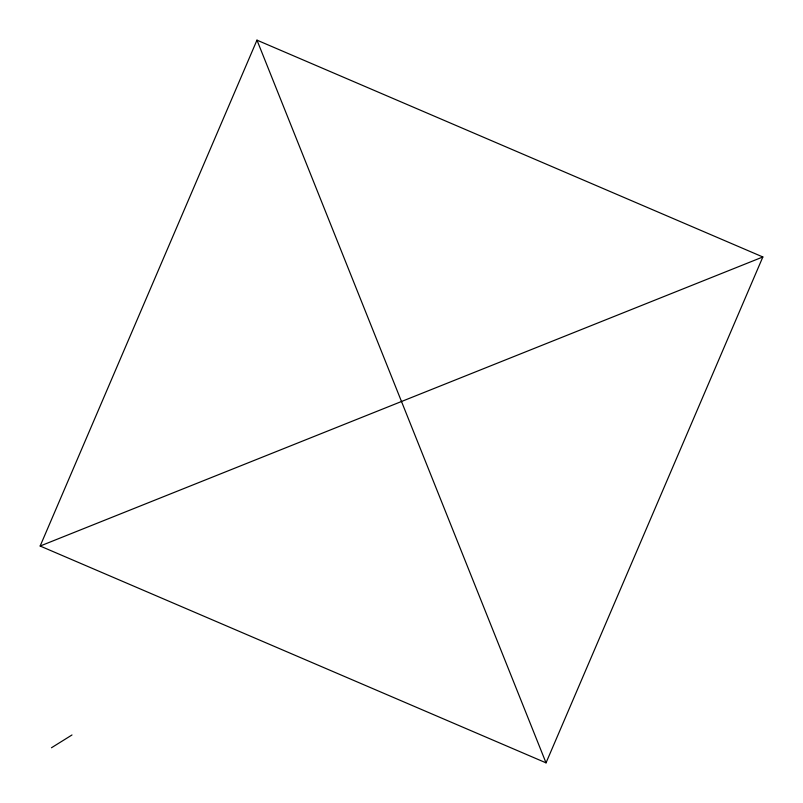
<?xml version="1.0" encoding="UTF-8"?>
<svg xmlns="http://www.w3.org/2000/svg" width="803" height="803" viewBox="0 0 803 803"><rect width="100%" height="100%" fill="white"/><g stroke="black" fill="none" stroke-linecap="round" stroke-linejoin="round"><path stroke-width="1.2" d="M40.15 546.03L256.97 40.15L762.85 256.97L546.03 762.85L40.15 546.03L762.85 256.97M51.472 747.754L71.999 734.966M256.97 40.15L546.03 762.85"/></g></svg>
